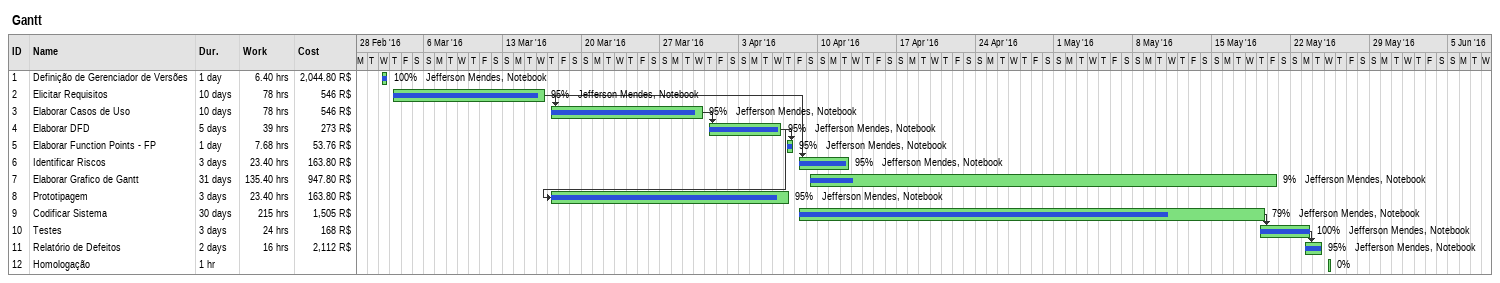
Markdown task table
Gantt

| ID | Task | Duration | Start | Finish | Predecessors | Resources | % complete | Work (h) | Cost (R$) |
|---|---|---|---|---|---|---|---|---|---|
| 1 | Definição de Gerenciador de Versões | 1d | 2016-03-02 | 2016-03-02 |  | Jefferson Mendes, Notebook | 100 | 6.40 | 2044.80 |
| 2 | Elicitar Requisitos | 10d | 2016-03-03 | 2016-03-16 |  | Jefferson Mendes, Notebook | 95 | 78 | 546 |
| 3 | Elaborar Casos de Uso | 10d | 2016-03-17 | 2016-03-30 | 2 | Jefferson Mendes, Notebook | 95 | 78 | 546 |
| 4 | Elaborar DFD | 5d | 2016-03-31 | 2016-04-06 | 3 | Jefferson Mendes, Notebook | 95 | 39 | 273 |
| 5 | Elaborar Function Points - FP | 1d | 2016-04-07 | 2016-04-07 | 4 | Jefferson Mendes, Notebook | 95 | 7.68 | 53.76 |
| 6 | Identificar Riscos | 3d | 2016-04-08 | 2016-04-12 | 2 | Jefferson Mendes, Notebook | 95 | 23.40 | 163.80 |
| 7 | Elaborar Grafico de Gantt | 31d | 2016-04-09 | 2016-05-20 |  | Jefferson Mendes, Notebook | 9 | 135.40 | 947.80 |
| 8 | Prototipagem | 3d | 2016-03-17 | 2016-04-07 | 4 | Jefferson Mendes, Notebook | 95 | 23.40 | 163.80 |
| 9 | Codificar Sistema | 30d | 2016-04-08 | 2016-05-19 |  | Jefferson Mendes, Notebook | 79 | 215 | 1505 |
| 10 | Testes | 3d | 2016-05-19 | 2016-05-23 | 9 | Jefferson Mendes, Notebook | 100 | 24 | 168 |
| 11 | Relatório de Defeitos | 2d | 2016-05-23 | 2016-05-24 | 10 | Jefferson Mendes, Notebook | 95 | 16 | 2112 |
| 12 | Homologação | 1h | 2016-05-25 | 2016-05-25 |  |  | 0 |  |  |
